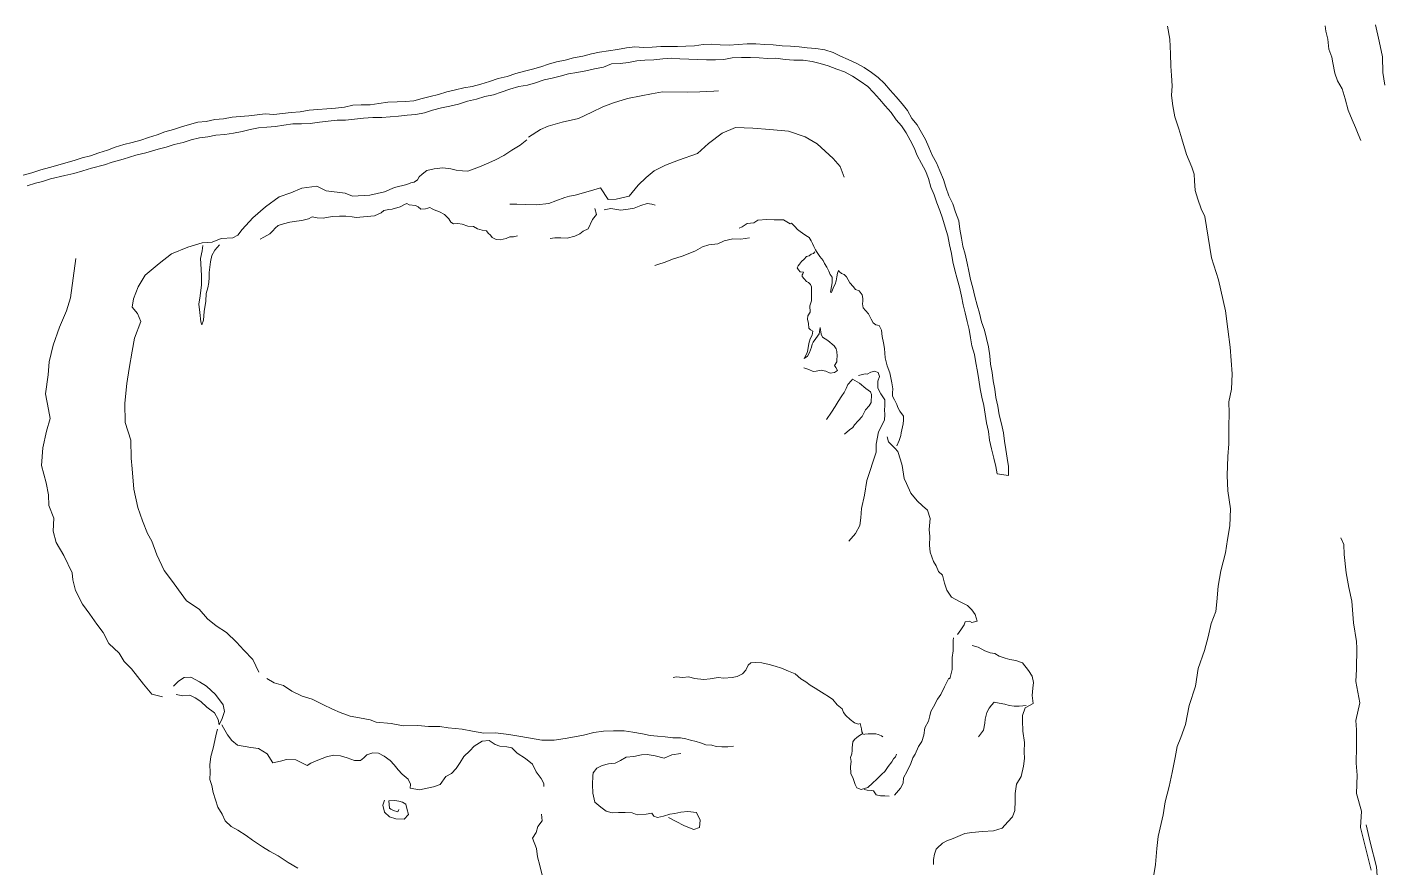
# Model space of a CAD drawing. Extents: x 683321 to 688873, y 7661944 to 7668387.
# Drawn here: x 686334 to 686665.8, y 7667942.6 to 7668148.1 of the extents above; entities that cross this region are included whole.
import ezdxf

# ---------------------------------------------------------------- set-up
doc = ezdxf.new("R2010")
doc.units = 0
doc.header["$MEASUREMENT"] = 0
doc.layers.add('01 CRESTA_Line', color=3, linetype='Continuous', lineweight=20)

msp = doc.modelspace()

# ---------------------------------------------------------------- linework, layer by layer
at = {"layer": '01 CRESTA_Line'}
for points in [[(686612.63, 7668148.31, 4327.58), (686613.2, 7668145.16, 4327.48), (686613.4, 7668141.53, 4327.25), (686613.47, 7668138.54, 4327.12), (686613.65, 7668136.24, 4326.4), (686613.79, 7668133.7, 4326.51), (686613.64, 7668131.38, 4326.4), (686613.99, 7668128.87, 4325.91), (686614.42, 7668126.18, 4325.79), (686615.41, 7668123.23, 4325.59), (686616.13, 7668120.76, 4325.19), (686617.33, 7668116.95, 4325.05), (686618.64, 7668113.85, 4324.97), (686619.16, 7668112.13, 4324.79), (686619.29, 7668110.53, 4324.61), (686619.45, 7668108.11, 4324.61), (686620.05, 7668106.02, 4324.52), (686620.92, 7668103.63, 4324.47), (686621.81, 7668101.76, 4324.26), (686623.39, 7668091.68, 4323.86), (686625.09, 7668086.32, 4323.7), (686626.85, 7668078.72, 4323.58), (686627.42, 7668074.27, 4323.54), (686627.98, 7668069.81, 4323.49), (686628.44, 7668063.31, 4323.23), (686628.32, 7668059.56, 4322.83), (686627.62, 7668056.46, 4322.59), (686627.76, 7668053.74, 4322.4), (686627.69, 7668050.42, 4322.24), (686627.69, 7668046.19, 4321.64), (686627.4, 7668043.1, 4321.54), (686627.22, 7668038.44, 4320.97), (686627.39, 7668034.74, 4320.54), (686628.03, 7668030.3, 4320.27), (686627.9, 7668026.2, 4320), (686627.31, 7668022.85, 4319.99), (686626.85, 7668019.55, 4319.61), (686625.67, 7668015.15, 4319.2), (686625.04, 7668011.42, 4318.77), (686624.72, 7668007.62, 4318.2), (686624.49, 7668005.27, 4318.04), (686623.31, 7668002.31, 4317.79), (686622.59, 7667999.03, 4317.45), (686621.67, 7667995.72, 4317.29), (686620.14, 7667991.31, 4316.84), (686619.49, 7667986.98, 4316.77), (686617.94, 7667982.22, 4316.45), (686617.03, 7667977.63, 4316.1), (686615.95, 7667974.47, 4315.83), (686615.06, 7667972.27, 4315.54), (686614.5, 7667969.53, 4315.19), (686613.77, 7667965.87, 4315.08), (686613.09, 7667962.42, 4314.52), (686612.08, 7667958.73, 4314.11), (686611.59, 7667955.53, 4314.16), (686610.35, 7667950.23, 4313.82), (686610.04, 7667947.29, 4313.39), (686609.76, 7667943.37, 4313.32), (686609.19, 7667939.92, 4312.73)], [(686651.21, 7668148.36, 4327.44), (686651.34, 7668147.13, 4327.35), (686651.84, 7668145.15, 4327.28), (686652.13, 7668142.65, 4326.8), (686652.85, 7668140.7, 4326.68), (686653.07, 7668139.33, 4326.63), (686653.58, 7668136.79, 4326.15), (686654.21, 7668134.94, 4326.11), (686655.32, 7668132.98, 4325.98), (686656.12, 7668130.54, 4325.76), (686656.85, 7668127.8, 4325.78), (686657.83, 7668125.42, 4325.83), (686658.64, 7668123.54, 4325.67), (686659.27, 7668121.95, 4325.75), (686659.94, 7668120.33, 4325.63)], [(686665.78, 7668133.89, 4324.87), (686665.28, 7668136.99, 4324.91), (686665.23, 7668140.81, 4325.59), (686664.42, 7668144.68, 4326.13), (686663.5, 7668148.66, 4326.46)], [(686333.96, 7668109.25, 4279.41), (686336.07, 7668109.91, 4279.64), (686337.75, 7668110.35, 4279.68), (686339.71, 7668111.01, 4279.9), (686343.2, 7668111.77, 4280.07), (686345.39, 7668112.33, 4280.2), (686347.57, 7668112.95, 4280.37), (686349.72, 7668113.61, 4280.47), (686352.9, 7668114.42, 4280.71), (686354.77, 7668115.05, 4280.68), (686357.46, 7668115.79, 4280.84), (686360.55, 7668116.78, 4280.99), (686363.01, 7668117.37, 4281.14), (686365.99, 7668118.22, 4281.3), (686367.94, 7668118.72, 4281.42), (686369.88, 7668119.42, 4281.48), (686372.08, 7668119.9, 4281.59), (686374.11, 7668120.52, 4281.7), (686376.1, 7668121.04, 4281.77), (686378.12, 7668121.26, 4281.82), (686380.09, 7668121.63, 4281.86), (686382.31, 7668121.8, 4281.94), (686384.4, 7668122.19, 4281.98), (686386.56, 7668122.54, 4282.12), (686388.5, 7668123.09, 4282.11), (686390.53, 7668123.47, 4282.17), (686392.53, 7668123.66, 4282.29), (686394.7, 7668123.81, 4282.26), (686396.75, 7668124.08, 4282.33), (686398.9, 7668124.43, 4282.47), (686401.01, 7668124.45, 4282.56), (686403.19, 7668124.52, 4282.62), (686405.41, 7668124.83, 4282.65), (686407.52, 7668125.1, 4282.74), (686409.72, 7668125.32, 4282.75), (686411.82, 7668125.36, 4282.7), (686413.98, 7668125.57, 4282.71), (686416.17, 7668125.85, 4282.75), (686418.49, 7668125.97, 4282.82), (686420.69, 7668126, 4282.95), (686422.69, 7668126.18, 4282.97), (686424.76, 7668126.35, 4283.08), (686426.82, 7668126.59, 4283.14), (686429, 7668126.72, 4283.22), (686431.06, 7668127.14, 4283.32), (686433.06, 7668127.82, 4283.26), (686435.25, 7668128.32, 4283.26), (686437.26, 7668128.79, 4283.3), (686439.41, 7668129.27, 4283.34), (686441.59, 7668129.95, 4283.42), (686443.79, 7668130.47, 4283.4), (686445.8, 7668131.12, 4283.63), (686447.95, 7668131.49, 4283.53), (686449.83, 7668132.21, 4283.66), (686451.98, 7668132.93, 4283.8), (686454.15, 7668133.56, 4283.79), (686456.23, 7668133.89, 4283.85), (686458.24, 7668134.49, 4284.01), (686460.3, 7668135.2, 4284.01), (686462.26, 7668135.64, 4284.07), (686464.24, 7668136.08, 4284.08), (686466.31, 7668136.68, 4284.16), (686468.29, 7668137.02, 4284.28), (686470.54, 7668137.36, 4284.36), (686472.6, 7668137.87, 4284.48), (686474.8, 7668138.32, 4284.56), (686476.79, 7668139.09, 4284.7), (686478.92, 7668139.17, 4284.78), (686480.98, 7668139.46, 4284.78), (686482.96, 7668139.84, 4284.93), (686484.97, 7668140, 4284.95), (686487.16, 7668140.1, 4285.06), (686489.3, 7668140.32, 4285.18), (686491.44, 7668140.53, 4285.23), (686493.51, 7668140.34, 4285.17), (686495.71, 7668140.21, 4285.2), (686497.71, 7668140.18, 4285.21), (686499.97, 7668140.07, 4285.26), (686502.18, 7668140.12, 4285.33), (686504.21, 7668140.19, 4285.38), (686506.28, 7668140.55, 4285.41), (686508.55, 7668140.64, 4285.43), (686510.73, 7668140.67, 4285.45), (686512.91, 7668140.57, 4285.49), (686514.93, 7668140.44, 4285.57), (686516.97, 7668140.47, 4285.6), (686519.24, 7668140.13, 4285.58), (686521.34, 7668139.97, 4285.67), (686523.61, 7668140.03, 4285.73), (686525.82, 7668139.68, 4285.79), (686527.81, 7668139.17, 4285.83), (686529.76, 7668138.6, 4285.84), (686531.86, 7668137.83, 4285.82), (686533.74, 7668137.17, 4285.78), (686535.67, 7668136.05, 4285.77), (686537.54, 7668134.85, 4285.87), (686539.45, 7668133.6, 4285.75), (686540.82, 7668132.13, 4285.76), (686542.31, 7668130.5, 4285.76), (686543.69, 7668128.86, 4285.72), (686545.12, 7668127.17, 4285.84), (686546.36, 7668125.41, 4285.86), (686547.69, 7668123.91, 4285.81), (686548.8, 7668122.2, 4285.81), (686549.8, 7668120.42, 4285.86), (686550.75, 7668118.6, 4285.91), (686551.48, 7668116.71, 4285.94), (686552.53, 7668114.76, 4285.89), (686553.49, 7668112.98, 4285.91), (686554.22, 7668111.04, 4285.85), (686554.79, 7668108.98, 4285.84), (686555.67, 7668107.11, 4285.81), (686556.32, 7668105.14, 4285.74), (686556.99, 7668103.25, 4285.77), (686557.7, 7668101.37, 4285.8), (686558.33, 7668099.21, 4285.74), (686559.01, 7668097.05, 4285.67), (686559.4, 7668094.86, 4285.73), (686559.85, 7668092.72, 4285.73), (686560.23, 7668090.74, 4285.72), (686560.69, 7668088.65, 4285.73), (686561.23, 7668086.52, 4285.66), (686561.81, 7668084.48, 4285.63), (686562.29, 7668082.35, 4285.57), (686562.7, 7668080.21, 4285.54), (686563.25, 7668078.2, 4285.5), (686563.72, 7668076.13, 4285.45), (686564.16, 7668074.16, 4285.4), (686564.55, 7668072.16, 4285.39), (686564.89, 7668070.15, 4285.38), (686565.47, 7668068.05, 4285.46), (686565.82, 7668066.03, 4285.44), (686566.24, 7668063.92, 4285.36), (686566.58, 7668061.83, 4285.44), (686566.91, 7668059.68, 4285.38), (686567.3, 7668057.59, 4285.36), (686567.77, 7668055.56, 4285.39), (686568.07, 7668053.45, 4285.38), (686568.44, 7668051.33, 4285.35), (686568.94, 7668049.24, 4285.33), (686569.16, 7668047.08, 4285.41), (686569.62, 7668044.98, 4285.4), (686570.19, 7668042.71, 4285.46), (686570.74, 7668040.66, 4285.45), (686571.08, 7668038.92, 4285.56), (686573.85, 7668038.48, 4285.93), (686573.81, 7668040.66, 4285.87), (686573.47, 7668042.75, 4285.78), (686573.17, 7668044.84, 4285.65), (686572.87, 7668046.9, 4285.52), (686572.62, 7668048.91, 4285.46), (686572.1, 7668051.1, 4285.36), (686571.51, 7668053.29, 4285.38), (686571.21, 7668055.45, 4285.41), (686570.73, 7668057.52, 4285.42), (686570.48, 7668059.54, 4285.43), (686570.09, 7668061.6, 4285.47), (686569.81, 7668063.65, 4285.5), (686569.45, 7668065.67, 4285.52), (686569.21, 7668067.74, 4285.47), (686568.9, 7668069.92, 4285.47), (686568.42, 7668071.95, 4285.36), (686567.91, 7668074.04, 4285.41), (686567.22, 7668076.06, 4285.42), (686566.74, 7668078.18, 4285.49), (686566.18, 7668080.13, 4285.56), (686565.61, 7668082.2, 4285.59), (686565.09, 7668084.34, 4285.69), (686564.52, 7668086.37, 4285.62), (686564.13, 7668088.4, 4285.58), (686563.69, 7668090.35, 4285.52), (686563.2, 7668092.55, 4285.64), (686562.67, 7668094.5, 4285.66), (686562.34, 7668096.53, 4285.64), (686561.88, 7668098.71, 4285.7), (686561.64, 7668100.73, 4285.63), (686560.88, 7668102.88, 4285.7), (686560.21, 7668104.92, 4285.7), (686559.22, 7668106.85, 4285.75), (686558.53, 7668108.92, 4285.8), (686557.92, 7668110.87, 4285.86), (686557.02, 7668112.92, 4285.78), (686556.21, 7668114.89, 4285.82), (686555.18, 7668116.79, 4285.84), (686554.34, 7668118.74, 4285.82), (686553.5, 7668120.57, 4285.85), (686552.53, 7668122.36, 4285.82), (686551.46, 7668124.17, 4285.81), (686550.17, 7668125.75, 4285.82), (686549.14, 7668127.66, 4285.75), (686547.82, 7668129.31, 4285.74), (686546.38, 7668131.02, 4285.72), (686544.91, 7668132.69, 4285.7), (686543.52, 7668134.32, 4285.82), (686541.95, 7668135.76, 4285.84), (686540.33, 7668137.02, 4285.85), (686538.54, 7668138.21, 4285.81), (686536.58, 7668139.27, 4285.8), (686534.66, 7668140.16, 4285.77), (686532.78, 7668140.95, 4285.79), (686530.96, 7668141.86, 4285.77), (686528.96, 7668142.52, 4285.79), (686526.72, 7668142.83, 4285.7), (686524.63, 7668143.05, 4285.63), (686522.63, 7668143.23, 4285.62), (686520.57, 7668143.39, 4285.58), (686518.49, 7668143.47, 4285.59), (686516.31, 7668143.75, 4285.51), (686514.25, 7668143.85, 4285.49), (686512.07, 7668144.01, 4285.49), (686509.96, 7668144, 4285.43), (686507.76, 7668143.83, 4285.4), (686505.51, 7668143.64, 4285.41), (686503.34, 7668143.75, 4285.43), (686501.19, 7668143.88, 4285.35), (686499.18, 7668143.82, 4285.11), (686497.11, 7668143.54, 4285.09), (686494.96, 7668143.39, 4285.08), (686492.94, 7668143.32, 4285.08), (686490.92, 7668143.38, 4285.01), (686488.84, 7668143.36, 4284.99), (686486.75, 7668143.19, 4285.02), (686484.58, 7668143.12, 4284.98), (686482.46, 7668143.23, 4284.95), (686480.43, 7668143.05, 4284.85), (686478.26, 7668142.64, 4284.81), (686476.09, 7668142.31, 4284.74), (686473.9, 7668141.93, 4284.59), (686471.92, 7668141.56, 4284.52), (686469.75, 7668141.01, 4284.35), (686467.5, 7668140.58, 4284.25), (686465.51, 7668140.03, 4284.23), (686463.37, 7668139.58, 4284.2), (686461.43, 7668139.06, 4284.03), (686459.5, 7668138.41, 4283.96), (686457.51, 7668137.77, 4283.91), (686455.52, 7668137.32, 4283.9), (686453.4, 7668136.72, 4283.87), (686451.29, 7668136.03, 4283.82), (686449.1, 7668135.51, 4283.69), (686446.98, 7668134.81, 4283.57), (686444.86, 7668134.15, 4283.52), (686442.78, 7668133.56, 4283.57), (686440.71, 7668133.22, 4283.44), (686438.71, 7668132.77, 4283.4), (686436.56, 7668132.22, 4283.43), (686434.54, 7668131.62, 4283.3), (686432.48, 7668131.12, 4283.28), (686430.51, 7668130.64, 4283.28), (686428.52, 7668130.08, 4283.2), (686426.45, 7668129.91, 4283.06), (686424.38, 7668129.78, 4282.99), (686422.1, 7668129.74, 4282.92), (686419.9, 7668129.4, 4282.81), (686417.84, 7668129.12, 4282.78), (686415.6, 7668129.08, 4282.72), (686413.56, 7668128.98, 4282.69), (686411.53, 7668128.5, 4282.65), (686409.38, 7668128.25, 4282.65), (686407.26, 7668128.08, 4282.59), (686405.02, 7668127.92, 4282.5), (686402.9, 7668127.8, 4282.52), (686400.72, 7668127.4, 4282.47), (686398.49, 7668127.22, 4282.42), (686396.38, 7668126.99, 4282.31), (686394.31, 7668126.73, 4282.27), (686392.19, 7668126.86, 4282.3), (686390.2, 7668126.66, 4282.28), (686388.17, 7668126.4, 4282.19), (686386.08, 7668126.22, 4282.11), (686384.06, 7668126.1, 4282.05), (686381.96, 7668125.64, 4281.98), (686379.84, 7668125.5, 4281.9), (686377.74, 7668125.02, 4281.83), (686375.69, 7668124.81, 4281.74), (686373.7, 7668124.26, 4281.68), (686371.72, 7668123.73, 4281.6), (686369.73, 7668123.07, 4281.57), (686367.68, 7668122.47, 4281.35), (686365.77, 7668121.72, 4281.31), (686363.63, 7668121.11, 4281.22), (686361.74, 7668120.43, 4281.13), (686359.67, 7668119.89, 4281.06), (686357.6, 7668119.38, 4280.96), (686355.54, 7668118.71, 4280.84), (686353.6, 7668118.03, 4280.7), (686351.52, 7668117.35, 4280.7), (686349.51, 7668116.63, 4280.57), (686347.43, 7668116.09, 4280.41), (686345.46, 7668115.49, 4280.29), (686343.44, 7668114.93, 4280.24), (686341.47, 7668114.36, 4280.05), (686339.42, 7668113.76, 4279.91), (686337.31, 7668113.17, 4279.71), (686335.15, 7668112.45, 4279.58), (686333.04, 7668111.93, 4279.45)], [(686456.52, 7668121.15, 4289.31), (686459.43, 7668123.09, 4288.7), (686461.33, 7668123.85, 4288.87), (686464.76, 7668124.86, 4288.75), (686468.76, 7668125.77, 4288.71), (686472.01, 7668127.29, 4288.89), (686474.69, 7668128.6, 4288.4), (686477.27, 7668129.57, 4288.08), (686480.7, 7668130.6, 4288), (686484.08, 7668131.29, 4287.63), (686486.54, 7668131.75, 4287.46), (686489.29, 7668132.24, 4287.22), (686495.33, 7668132.19, 4287.24), (686498.37, 7668132.29, 4287.13), (686501.8, 7668132.41, 4287.02), (686502.96, 7668132.5, 4286.88)], [(686533.66, 7668111.44, 4289.04), (686532.65, 7668113.99, 4289), (686530.99, 7668116, 4289.43), (686527.07, 7668119.54, 4290.12), (686524.13, 7668121.25, 4290), (686520.02, 7668122.64, 4290.04), (686515.49, 7668123.08, 4290.49), (686511.31, 7668123.34, 4290.37), (686507.06, 7668123.54, 4290.34), (686503.82, 7668122.12, 4290.58), (686500.5, 7668119.62, 4291.03), (686497.85, 7668117.19, 4291.56), (686493.2, 7668115.57, 4292.08), (686489.99, 7668114.32, 4292.35), (686487.24, 7668112.92, 4292.54), (686485.27, 7668111.31, 4292.69), (686483.28, 7668109.48, 4293.04), (686481.14, 7668106.75, 4292.74), (686477.94, 7668106.03, 4293.08), (686475.97, 7668105.97, 4293.19), (686474.07, 7668108.77, 4293.31), (686471.65, 7668108.1, 4293.13), (686467.91, 7668107.01, 4293.18), (686466.57, 7668106.74, 4293.16), (686465.41, 7668106.46, 4293.1), (686463.21, 7668105.61, 4292.76), (686461.45, 7668104.98, 4292.74), (686458.49, 7668104.63, 4292.86), (686455.71, 7668104.68, 4293.26), (686453.7, 7668104.79, 4293.22), (686451.94, 7668104.84, 4293.34)], [(686456.1, 7668120.5, 4290.96), (686454.45, 7668119.24, 4291.35), (686452.42, 7668118, 4291.74), (686450.5, 7668116.66, 4292.18), (686448.41, 7668115.66, 4292.67), (686446.84, 7668114.94, 4292.99), (686444.55, 7668113.94, 4293.51), (686441.7, 7668112.84, 4293.36), (686440.39, 7668112.95, 4293.15), (686438.84, 7668113.14, 4292.74), (686437.57, 7668113.4, 4292.49), (686435.61, 7668113.67, 4292.5), (686433.49, 7668113.42, 4292.55), (686431.7, 7668113, 4292.72), (686430.5, 7668112.17, 4293.14), (686429.8, 7668111.5, 4293.54), (686429.4, 7668110.71, 4293.74), (686428.57, 7668110.19, 4293.81), (686427.74, 7668110.03, 4293.5), (686426.8, 7668109.64, 4293.34), (686423.78, 7668108.89, 4293.46), (686421.32, 7668107.79, 4293.38), (686417.72, 7668107.02, 4293.36), (686413.5, 7668106.73, 4293.76), (686411.74, 7668107.45, 4293.76), (686407.07, 7668108.06, 4294.54), (686404.8, 7668109.23, 4294.1), (686401.08, 7668108.75, 4294.35), (686398.41, 7668107.6, 4294.41), (686395.59, 7668106.58, 4294.26), (686392.2, 7668104.19, 4294.5), (686389.17, 7668101.49, 4294.58), (686386.57, 7668098.63, 4294.86), (686385.48, 7668097.22, 4295.03), (686384.29, 7668096.57, 4294.25), (686381.44, 7668096.4, 4293.8), (686379.19, 7668095.51, 4293.54), (686376.75, 7668095.31, 4293.54), (686373.25, 7668094.27, 4293.35), (686369.29, 7668092.68, 4293.03), (686366.25, 7668090.3, 4292.66), (686362.81, 7668087.46, 4292.77), (686361.14, 7668084.6, 4293.03), (686359.98, 7668081.64, 4292.93), (686359.64, 7668079.66, 4292.87), (686360.95, 7668078.05, 4293.77), (686361.76, 7668076.12, 4294.67), (686360.22, 7668072.08, 4295.07), (686359.66, 7668068.85, 4294.87), (686358.96, 7668064.64, 4295.04), (686358.33, 7668060.93, 4294.93), (686357.83, 7668056.12, 4294.92), (686357.91, 7668051.43, 4294.85), (686359.31, 7668047.11, 4295.19), (686359.45, 7668042.73, 4294.85), (686359.68, 7668040.13, 4294.86), (686360.08, 7668035.16, 4295.12), (686361.05, 7668030.69, 4294.97), (686362.18, 7668027.4, 4294.78), (686363.39, 7668024.33, 4294.74), (686364.48, 7668022.46, 4294.76), (686365.69, 7668019.12, 4294.22), (686367.51, 7668015.25, 4294.28), (686369.52, 7668012.57, 4294.49), (686371.01, 7668010.49, 4294.2), (686372.92, 7668007.84, 4294.27), (686375.99, 7668005.79, 4294.1), (686378.03, 7668003.41, 4294.26), (686380.19, 7668001.72, 4294), (686382.7, 7668000.07, 4293.88), (686385.14, 7667997.74, 4293.91), (686386.95, 7667995.75, 4293.85), (686389.13, 7667993.53, 4293.93), (686390.6, 7667990.44, 4294.11)], [(686453.86, 7668097.09, 4293.8), (686452.84, 7668096.82, 4293.81), (686451.95, 7668096.84, 4293.7), (686451.02, 7668096.39, 4293.58), (686449.57, 7668096.12, 4294.06), (686448.6, 7668096.16, 4294.31), (686447.66, 7668096.62, 4294.33), (686447.19, 7668097.2, 4294.17), (686446.62, 7668097.73, 4294), (686446.23, 7668098.25, 4293.81), (686445.16, 7668098.47, 4294.03), (686444.01, 7668098.78, 4294.09), (686443.08, 7668099.35, 4293.91), (686441.69, 7668099.44, 4294.09), (686440.27, 7668099.9, 4294.19), (686439.21, 7668100.09, 4294.12), (686438.17, 7668100.02, 4294.15), (686437.54, 7668100.42, 4293.9), (686437.08, 7668101.2, 4293.75), (686436.55, 7668101.72, 4293.76), (686435.96, 7668102.3, 4293.96), (686434.8, 7668102.89, 4294.45), (686433.45, 7668103.43, 4294.81), (686432.98, 7668103.7, 4294.73), (686432.39, 7668103.95, 4294.72), (686431.91, 7668103.86, 4294.6), (686431.35, 7668103.65, 4294.39), (686430.22, 7668103.57, 4294.44), (686429.55, 7668104.15, 4294.32), (686428.9, 7668104.51, 4294.1), (686427.35, 7668104.66, 4294.3), (686426.8, 7668105, 4294.11), (686426.19, 7668104.76, 4293.83), (686425.17, 7668104.18, 4293.71), (686423.22, 7668103.61, 4294.17), (686422.4, 7668103.53, 4293.75), (686421.15, 7668103.28, 4293.83), (686420.52, 7668102.7, 4293.57), (686418.91, 7668101.91, 4293.97), (686417.12, 7668101.81, 4294.07), (686414.37, 7668101.51, 4294.33), (686413.39, 7668101.72, 4294.23), (686411.85, 7668101.83, 4294.18), (686410.3, 7668101.85, 4294.2), (686408.56, 7668101.82, 4294.24), (686406.31, 7668101.42, 4294.65), (686404.87, 7668101.46, 4294.67), (686403.68, 7668101.72, 4294.6), (686402.74, 7668101.25, 4294.66), (686401.12, 7668100.83, 4294.62), (686399.84, 7668100.61, 4294.58), (686398.15, 7668100.4, 4294.59), (686396.6, 7668100, 4294.5), (686395.34, 7668099.62, 4294.4), (686394.63, 7668098.97, 4294.11), (686394.06, 7668098.26, 4294.18), (686393.27, 7668097.54, 4294.22), (686391.82, 7668096.7, 4294.1), (686390.95, 7668096.21, 4293.83)], [(686461.84, 7668096.44, 4293.79), (686462.98, 7668096.56, 4294.14), (686464.45, 7668096.61, 4294.05), (686465.99, 7668096.51, 4294.22), (686467.85, 7668096.97, 4294.14), (686469.04, 7668097.58, 4294.19), (686469.84, 7668098.24, 4294.27), (686471.12, 7668098.79, 4294.2), (686472.16, 7668101.04, 4294.04), (686473.16, 7668102.27, 4293.61), (686472.76, 7668103.72, 4293.25)], [(686475.04, 7668103.44, 4293.67), (686476.66, 7668103.71, 4293.54), (686479.05, 7668103.33, 4293.47), (686480.89, 7668103.58, 4293.55), (686482.3, 7668103.86, 4293.26), (686483.97, 7668104.49, 4293.12), (686485.55, 7668104.93, 4293.32), (686486.62, 7668104.79, 4293.61), (686487.48, 7668104.54, 4293.45)], [(686546.56, 7668045.74, 4291.46), (686547.1, 7668047.01, 4290.98), (686547.48, 7668048.23, 4291.08), (686547.6, 7668048.89, 4290.56), (686548.09, 7668051.09, 4290.65), (686548.15, 7668051.99, 4290.39), (686548.14, 7668053, 4290.18), (686547.23, 7668054.19, 4290.52), (686546.73, 7668055.06, 4290.98), (686546.51, 7668055.84, 4291.5), (686545.93, 7668056.94, 4292.46), (686545.46, 7668057.86, 4292.37), (686545.5, 7668058.72, 4292), (686545.54, 7668059.68, 4291.55), (686545.32, 7668061.14, 4291.51), (686544.81, 7668063.57, 4291.88), (686544.16, 7668065.32, 4292.07), (686543.66, 7668067.2, 4291.9), (686543.47, 7668069.56, 4291.91), (686543.26, 7668070.9, 4291.66), (686542.96, 7668072.46, 4291.7), (686542.76, 7668074.04, 4291.71), (686542.17, 7668075.12, 4291.69), (686541.4, 7668075.3, 4291.99), (686540.73, 7668075.78, 4292.03), (686540.23, 7668076.66, 4292.2), (686539.6, 7668077.96, 4292.05), (686538.86, 7668078.84, 4292.29), (686538.27, 7668079.5, 4292.31), (686538.11, 7668080.41, 4291.49), (686538.2, 7668081.06, 4290.94), (686538.24, 7668081.78, 4290.47), (686538.03, 7668082.67, 4290.32), (686537.29, 7668083.64, 4290.14), (686536.39, 7668083.95, 4290.16), (686535.86, 7668084.65, 4290.25), (686535.01, 7668085.55, 4290.07), (686534.24, 7668087.04, 4290.01), (686533.62, 7668087.58, 4289.97), (686533.03, 7668087.89, 4290.06), (686532.43, 7668088.32, 4290.27), (686532.25, 7668088.62, 4290.35), (686532.06, 7668087.93, 4290.35), (686531.85, 7668087.02, 4290.47), (686531.67, 7668086.07, 4290.76), (686531.43, 7668085.28, 4291.01), (686531.14, 7668084.67, 4291.33), (686530.84, 7668083.84, 4291.64), (686530.56, 7668083.23, 4291.96), (686530.33, 7668083.31, 4292.13), (686530.54, 7668084.66, 4292.24), (686530.7, 7668085.58, 4292.28), (686530.69, 7668086.92, 4292.34), (686530.19, 7668087.61, 4292.47), (686529.94, 7668088.44, 4292.42), (686529.45, 7668089.37, 4292.68), (686528.87, 7668090.29, 4292.71), (686528.51, 7668091.02, 4292.54), (686527.74, 7668092.04, 4292.65), (686526.9, 7668093.24, 4293.24), (686526.64, 7668093.62, 4293.22), (686526.25, 7668094.49, 4292.94), (686525.93, 7668095.21, 4292.89), (686525.58, 7668095.86, 4292.8), (686525.13, 7668096.67, 4292.76), (686524.31, 7668097.14, 4292.94), (686523.43, 7668097.68, 4293.1), (686522.91, 7668098.1, 4293.21), (686522.27, 7668098.61, 4293.22), (686521.61, 7668099.31, 4293.35), (686521.17, 7668099.78, 4293.65), (686520.75, 7668100.13, 4293.93), (686520.45, 7668100.02, 4294.04), (686519.64, 7668100.46, 4293.95), (686518.84, 7668100.95, 4293.78), (686517.95, 7668101.01, 4293.68), (686516.54, 7668100.99, 4293.51), (686514.76, 7668101.05, 4293.45), (686512.54, 7668100.87, 4293.69), (686511.59, 7668100.21, 4293.96), (686509.95, 7668100.1, 4293.87), (686508.73, 7668099.28, 4293.82), (686507.98, 7668098.97, 4294.1)], [(686510.55, 7668096.6, 4295.18), (686508.4, 7668096.28, 4295.54), (686506.42, 7668096.32, 4295.27), (686504.32, 7668095.81, 4295.22), (686502.8, 7668095.08, 4295.1), (686500.55, 7668094.86, 4295.11), (686499.06, 7668094.38, 4295.11), (686497.32, 7668093.4, 4294.84), (686495.92, 7668092.83, 4294.98), (686494.05, 7668092.09, 4294.68), (686491.73, 7668091.33, 4294.5), (686489.91, 7668090.59, 4294.3), (686488.11, 7668090.02, 4294.2), (686487.35, 7668089.79, 4293.98)], [(686380.99, 7668094.9, 4293.92), (686379.83, 7668093.58, 4294.3), (686379.16, 7668092.22, 4295.64), (686378.76, 7668090.72, 4294.54), (686378.65, 7668089.44, 4294.44), (686378.46, 7668088.07, 4294.39), (686378.47, 7668086.87, 4294.29), (686378.4, 7668085.69, 4294.23), (686378.16, 7668084.35, 4294.13), (686377.78, 7668082.94, 4293.78), (686377.65, 7668081.06, 4293.63), (686377.28, 7668078.57, 4293.64), (686377.05, 7668076.46, 4293.71), (686376.69, 7668075.28, 4293.55), (686376.47, 7668076.06, 4293.57), (686376.16, 7668078.33, 4293.38), (686375.98, 7668080.39, 4293.18), (686376.26, 7668082.43, 4293.04), (686376.63, 7668085.05, 4293.18), (686376.59, 7668087.3, 4293.33), (686376.47, 7668090.31, 4293.32), (686376.35, 7668091.48, 4293.32), (686376.77, 7668093.43, 4293.52), (686376.92, 7668094.68, 4293.63)], [(686526.5, 7668093.16, 4293.42), (686526.14, 7668092.77, 4293.61), (686525.61, 7668092.57, 4293.77), (686525.08, 7668092.15, 4293.93), (686524.45, 7668092.01, 4294.17), (686523.88, 7668091.39, 4294.37), (686523.26, 7668090.77, 4294.54), (686522.76, 7668090.14, 4294.64), (686522.43, 7668089.71, 4294.62), (686522.17, 7668089.25, 4294.43), (686522.47, 7668088.76, 4294.26), (686522.91, 7668088.29, 4294.08), (686523.71, 7668088.16, 4294.04), (686523.53, 7668087.79, 4294.07), (686523.39, 7668087.55, 4293.98), (686523.4, 7668087.16, 4293.84), (686523.91, 7668086.55, 4293.93), (686524.44, 7668085.93, 4293.97), (686524.93, 7668085.68, 4293.98), (686525.44, 7668085.19, 4294.24), (686525.7, 7668084.56, 4294.64), (686525.65, 7668083.15, 4295.3), (686525.69, 7668081.66, 4296.22), (686525.67, 7668081.15, 4296.32), (686525.28, 7668079.93, 4296.22), (686525.34, 7668078.38, 4296.8), (686524.74, 7668077.52, 4296.78), (686524.7, 7668076.73, 4296.38), (686524.95, 7668075.67, 4295.57), (686524.99, 7668074.5, 4294.86), (686525.43, 7668074.06, 4294.64), (686526.03, 7668073.74, 4294.6), (686525.81, 7668072.79, 4294.54), (686525.38, 7668071.85, 4294.2), (686524.99, 7668070.74, 4294.03), (686524.79, 7668069.2, 4294.14), (686524.62, 7668068.45, 4294.19), (686523.85, 7668067.07, 4294.35), (686524.7, 7668067.61, 4294.18), (686525.21, 7668068.52, 4293.92), (686525.39, 7668069.2, 4293.87), (686525.64, 7668069.87, 4293.84), (686525.87, 7668070.55, 4293.79), (686526.09, 7668071.09, 4293.74), (686526.74, 7668071.96, 4293.74), (686527.57, 7668073.13, 4293.92), (686527.6, 7668073.62, 4293.95), (686527.82, 7668074.68, 4294.01), (686528, 7668072.99, 4293.9), (686528.35, 7668072.28, 4293.93), (686529.66, 7668071.48, 4294.69), (686531.18, 7668070.2, 4295.76), (686531.69, 7668069.46, 4295.92), (686531.9, 7668068.78, 4295.87), (686531.98, 7668067.63, 4295.9), (686531.9, 7668066.85, 4295.97), (686531.9, 7668066.23, 4296.24), (686531.29, 7668065.37, 4296.51), (686531.6, 7668064.85, 4296.21), (686532.03, 7668064.17, 4295.73), (686531.25, 7668063.68, 4295.76), (686530.27, 7668063.52, 4295.65), (686529.21, 7668064, 4295.66), (686528, 7668064.24, 4295.59), (686526.82, 7668064.01, 4295.19), (686526.07, 7668063.93, 4295.12), (686525, 7668064.36, 4295.17), (686523.82, 7668064.79, 4294.76)], [(686367.06, 7667984.34, 4281.96), (686364.5, 7667985.05, 4282.52), (686362.43, 7667987.51, 4281.78), (686359.46, 7667991.18, 4281.62), (686357.67, 7667992.99, 4282.02), (686356.45, 7667995.06, 4281.54), (686353.98, 7667997.42, 4282.66), (686352.59, 7668000.11, 4282.05), (686351.04, 7668002.1, 4282.61), (686349.34, 7668004.6, 4282.01), (686347.54, 7668007.04, 4282.19), (686345.79, 7668010.38, 4282.07), (686345.18, 7668012.97, 4282.24), (686344.97, 7668014.71, 4282.46), (686342.99, 7668018.95, 4281.5), (686341.09, 7668022.12, 4281.9), (686340.38, 7668024.91, 4281.58), (686340.49, 7668028.08, 4282.06), (686339.29, 7668031.11, 4281.9), (686339.25, 7668033.72, 4282.3), (686338.62, 7668036.68, 4281.86), (686337.52, 7668040.94, 4281.97), (686337.83, 7668045.2, 4281.96), (686338.75, 7668049.32, 4282.15), (686339.58, 7668052.41, 4283.38), (686339.22, 7668054.58, 4282.93), (686338.47, 7668058.48, 4282.74), (686339.11, 7668063.06, 4282.79), (686339.37, 7668066.24, 4282.96), (686340.36, 7668070.31, 4283.42), (686341.9, 7668074.77, 4283.18), (686343.6, 7668078.69, 4282.84), (686344.59, 7668081.93, 4283.13), (686345.85, 7668091.54, 4281.34)], [(686537.13, 7668062.92, 4294.26), (686538.75, 7668063.3, 4294.56), (686539.27, 7668063.28, 4294.87), (686540.2, 7668063.74, 4294.71), (686541.06, 7668064.02, 4294.32), (686541.93, 7668063.67, 4294.1), (686542.27, 7668062.65, 4293.85), (686541.87, 7668061.51, 4293.98), (686541.91, 7668059.86, 4293.79), (686542.59, 7668058.48, 4293.48), (686543.55, 7668056.99, 4293.28), (686543.55, 7668055.51, 4293.71), (686543.53, 7668054.51, 4293.96), (686543.59, 7668053.35, 4294.16), (686543.53, 7668052.03, 4293.83), (686542.07, 7668049.14, 4293.79), (686541.46, 7668046.16, 4293.87), (686541.49, 7668044.18, 4293.73), (686539.23, 7668037.26, 4293.65), (686538.66, 7668033.64, 4293.54), (686537.88, 7668030.44, 4293.05), (686537.73, 7668028.14, 4292.78), (686537.47, 7668026.25, 4292.63), (686536.45, 7668024.34, 4292.56), (686534.8, 7668022.41, 4292.57)], [(686529.37, 7668052.18, 4293), (686530.56, 7668053.99, 4293.03), (686531.44, 7668055.31, 4293.01), (686532.18, 7668056.6, 4293.02), (686533.06, 7668057.92, 4293.03), (686533.67, 7668058.8, 4293.19), (686534.18, 7668059.73, 4293.45), (686534.55, 7668060.73, 4293.58), (686535.43, 7668061.68, 4293.84), (686535.66, 7668062, 4293.83), (686537.42, 7668061.01, 4294.77), (686538.98, 7668059.76, 4295.09), (686540.05, 7668058.89, 4294.79), (686540.33, 7668058.28, 4294.26), (686540.27, 7668056.31, 4293.53), (686539.74, 7668055.54, 4293.29), (686538.84, 7668054.53, 4292.98), (686538.06, 7668052.92, 4293.18), (686537.11, 7668051.87, 4293.14), (686536.16, 7668050.85, 4292.97), (686535.77, 7668050.22, 4293.1), (686534.93, 7668049.62, 4293), (686533.72, 7668048.58, 4292.97)], [(686561.33, 7667999.64, 4291.39), (686562.19, 7668000.74, 4290.35), (686562.97, 7668001.99, 4289.81), (686563.23, 7668002.69, 4289.82), (686564.29, 7668002.9, 4289.32), (686564.86, 7668002.55, 4288.96), (686566.18, 7668002.87, 4289.01), (686565.63, 7668004.48, 4288.79), (686564.84, 7668005.62, 4289.15), (686563.76, 7668006.67, 4289.34), (686561.84, 7668007.65, 4288.99), (686559.9, 7668008.7, 4288.82), (686558.77, 7668010.44, 4288.68), (686558.19, 7668012.16, 4288.47), (686557.7, 7668014.15, 4288.57), (686556.68, 7668015.02, 4288.94), (686556.17, 7668016.36, 4289.93), (686555.52, 7668017.42, 4290.13), (686554.64, 7668019.72, 4290.03), (686554.49, 7668021.44, 4289.62), (686554.58, 7668023.6, 4289.01), (686554.39, 7668025.26, 4288.52), (686554.67, 7668027.99, 4287.55), (686554.03, 7668030.02, 4287.57), (686552.77, 7668031.05, 4288), (686551.47, 7668032.26, 4288.75), (686549.97, 7668034.16, 4289.32), (686548.91, 7668036.49, 4289.26), (686548.29, 7668037.77, 4289.41), (686547.8, 7668040.93, 4289.94), (686547.39, 7668042.29, 4290.39), (686546.76, 7668044.37, 4291.16), (686546.03, 7668045.16, 4291.65), (686544.52, 7668046.68, 4293.16), (686544.16, 7668047.9, 4293.59)], [(686655.06, 7668023.21, 4319.79), (686655.75, 7668021.62, 4320.39), (686655.86, 7668019.14, 4321.03), (686656.3, 7668014.71, 4320.97), (686656.96, 7668011.06, 4320.96), (686657.69, 7668007.72, 4321.8), (686658.09, 7668002.44, 4322.01), (686658.87, 7667997.92, 4322.03), (686658.94, 7667996.29, 4321.99), (686658.88, 7667991.12, 4321.88), (686658.71, 7667988.09, 4322.28), (686659.63, 7667982.89, 4321.96), (686658.72, 7667978.57, 4321.55), (686658.86, 7667976.34, 4321.77), (686658.85, 7667972.21, 4321.61), (686658.78, 7667968.18, 4321.49), (686659.02, 7667965.22, 4321.71), (686658.89, 7667960.71, 4321.47), (686660.09, 7667956.4, 4321.68), (686659.86, 7667952.42, 4320.82), (686662.44, 7667942.03, 4320.72)], [(686545.95, 7667960.3, 4291.13), (686547.4, 7667962.03, 4291.11), (686548.03, 7667963.31, 4291.28), (686548.17, 7667964.57, 4291.29), (686549.05, 7667966.19, 4291.14), (686549.93, 7667968.06, 4290.86), (686550.47, 7667969.44, 4290.74), (686550.98, 7667970.39, 4290.95), (686551.83, 7667972.24, 4290.48), (686552.63, 7667973.48, 4290.71), (686553.1, 7667975.02, 4290.53), (686553.37, 7667976.76, 4290.62), (686554.25, 7667978.42, 4290.48), (686554.57, 7667979.71, 4290.59), (686554.87, 7667980.82, 4290.3), (686555.48, 7667981.93, 4290.44), (686556.44, 7667983.79, 4290.27), (686557.27, 7667984.96, 4290.46), (686558.15, 7667986.8, 4290.18), (686559.19, 7667988.9, 4290.88), (686559.46, 7667988.79, 4290.76), (686560.07, 7667991.07, 4292.59), (686560.05, 7667992.34, 4292.9), (686560.07, 7667993.97, 4292.87), (686560.29, 7667995.6, 4292.99), (686560.32, 7667998.17, 4292.48), (686560.35, 7667998.8, 4292.19)], [(686564.94, 7667996.93, 4291.29), (686566.41, 7667996.55, 4291.33), (686568.03, 7667995.63, 4291.22), (686569.33, 7667995.1, 4291.01), (686570.44, 7667994.98, 4290.83), (686571.54, 7667994.28, 4291.06), (686573, 7667993.81, 4291.09), (686574.11, 7667993.49, 4291.2), (686575.6, 7667993.22, 4291.18), (686577.27, 7667992.7, 4291.23), (686578.71, 7667990.82, 4291.88), (686579.6, 7667989.4, 4291.9), (686579.89, 7667987.86, 4291.78), (686579.73, 7667986.53, 4292.05), (686579.6, 7667984.68, 4291.9), (686579.84, 7667982.73, 4291.36), (686577.85, 7667981.7, 4291.21), (686577.27, 7667979.78, 4290.86), (686577.23, 7667978.57, 4290.6), (686577.28, 7667975.98, 4290.78), (686577.7, 7667973.21, 4290.92), (686577.63, 7667970.95, 4290.93), (686577.7, 7667969.26, 4290.72), (686577.49, 7667967.46, 4290.76), (686576.93, 7667964.89, 4290.75), (686575.77, 7667962.99, 4290.62), (686575.45, 7667960.77, 4290.47), (686575.45, 7667958.95, 4290.72), (686575.37, 7667956.58, 4290.78), (686574.75, 7667955.04, 4290.61), (686573.63, 7667953.84, 4290.5), (686572.23, 7667952.29, 4289.93), (686570.16, 7667951.61, 4289.03), (686567.48, 7667951.45, 4288.94), (686564.81, 7667951.2, 4289.01), (686563.13, 7667950.98, 4289.06), (686561.97, 7667950.45, 4289.01), (686560.3, 7667949.76, 4289.47), (686558.74, 7667949.17, 4289.8), (686557.65, 7667948.63, 4290.41), (686556.35, 7667947.37, 4291.08), (686556.17, 7667947.11, 4291.07), (686555.74, 7667945.94, 4290.88), (686555.48, 7667944.59, 4290.65), (686555.51, 7667944.03, 4290.55), (686555.49, 7667943.35, 4290.56)], [(686546.45, 7667970.33, 4291.5), (686546.21, 7667969.72, 4291.54), (686545.74, 7667969.23, 4291.41), (686545.26, 7667968.5, 4291.37), (686544.41, 7667967.36, 4291.43), (686543.58, 7667966.16, 4291.64), (686542.82, 7667965.46, 4291.66), (686541.65, 7667964.26, 4291.88), (686540.54, 7667963.25, 4291.94), (686539.43, 7667962.23, 4291.91), (686537.82, 7667961.76, 4291.78), (686536.71, 7667962.17, 4291.77), (686536.34, 7667962.94, 4291.98), (686535.83, 7667964.38, 4291.75), (686535.3, 7667965.64, 4291.83), (686535.21, 7667967.34, 4291.6), (686535.33, 7667968.6, 4291.61), (686535.21, 7667969.56, 4291.53), (686535.54, 7667970.48, 4291.42), (686535.64, 7667971.27, 4291.6), (686535.61, 7667971.94, 4291.62), (686535.76, 7667973.35, 4291.28), (686536.15, 7667973.93, 4291.2), (686536.71, 7667974.47, 4291.16), (686537.38, 7667974.9, 4291.4), (686538.19, 7667975.41, 4291.53), (686537.97, 7667975.79, 4291.58), (686537.86, 7667976.58, 4291.58), (686537.72, 7667977.23, 4291.58), (686537.54, 7667977.83, 4291.76), (686537.12, 7667977.73, 4291.89), (686536.2, 7667978.05, 4291.78), (686535.13, 7667978.86, 4291.66), (686534.09, 7667979.85, 4291.54), (686533.45, 7667980.54, 4291.6), (686533.13, 7667981.46, 4291.84), (686531.97, 7667982.42, 4291.91), (686530.88, 7667983.69, 4291.87), (686529.86, 7667984.48, 4291.94), (686528.74, 7667985.12, 4292.02), (686527.49, 7667985.9, 4291.94), (686526.57, 7667986.53, 4291.94), (686525.38, 7667987.21, 4291.98), (686524.26, 7667988.05, 4291.97), (686523.09, 7667988.77, 4291.98), (686521.7, 7667990.01, 4291.99), (686520.01, 7667990.61, 4292.05), (686518.35, 7667991.42, 4291.89), (686516.81, 7667991.87, 4291.96), (686515.33, 7667992.25, 4291.88), (686513.51, 7667992.68, 4291.82), (686511.97, 7667992.79, 4291.81), (686510.86, 7667992.67, 4291.95), (686510.16, 7667992.11, 4291.95), (686509.61, 7667990.87, 4291.92), (686508.78, 7667990, 4291.49), (686507.48, 7667989.31, 4291.26), (686506.32, 7667989.14, 4291.34), (686504.27, 7667988.91, 4291.38), (686502.82, 7667989.06, 4291.38), (686500.91, 7667988.78, 4291.4), (686499.39, 7667988.63, 4291.37), (686497.06, 7667988.82, 4291.41), (686495.7, 7667989.23, 4291.28), (686494.17, 7667989.11, 4291.26), (686492.66, 7667989.28, 4291.19), (686491.85, 7667989.12, 4291.08)], [(686369.75, 7667987.02, 4282.52), (686371.01, 7667988.23, 4283.62), (686372.39, 7667989.08, 4284.53), (686373.99, 7667989.22, 4284.95), (686376.14, 7667988.04, 4285.22), (686377.79, 7667986.99, 4285.46), (686379.99, 7667984.96, 4285.67), (686381.87, 7667982.4, 4285.36), (686382.19, 7667980.78, 4284.65), (686381.64, 7667979.04, 4283.74), (686380.94, 7667977.53, 4282.92), (686380.71, 7667978.8, 4282.81), (686379.8, 7667980.48, 4282.68), (686377.9, 7667981.82, 4282.19), (686376.42, 7667983.27, 4282.1), (686375.08, 7667984.13, 4281.9), (686373.71, 7667984.75, 4281.83), (686372.06, 7667984.58, 4281.6), (686370.42, 7667984.95, 4281.52)], [(686506.58, 7667972.32, 4290.39), (686505.22, 7667972.14, 4290.71), (686503.78, 7667972.13, 4290.95), (686502.41, 7667972.23, 4291.23), (686501.28, 7667972.52, 4291.37), (686499.88, 7667972.67, 4291.56), (686498.58, 7667973.15, 4291.61), (686497.47, 7667973.45, 4291.68), (686496.09, 7667973.81, 4291.81), (686494.96, 7667974.13, 4291.8), (686493.63, 7667974.34, 4291.74), (686491.8, 7667974.39, 4291.93), (686489.91, 7667974.58, 4291.96), (686488.04, 7667974.72, 4292.17), (686486.27, 7667974.89, 4292.17), (686484.35, 7667975.29, 4292.1), (686481.99, 7667975.72, 4292.06), (686479.91, 7667976.03, 4291.98), (686477.26, 7667976.07, 4292.26), (686474.8, 7667975.98, 4292.31), (686472.47, 7667975.63, 4292.52), (686469.93, 7667975.03, 4292.54), (686467.79, 7667974.56, 4292.67), (686465.46, 7667974.15, 4292.3), (686462.82, 7667973.78, 4292.16), (686459.79, 7667973.76, 4291.9), (686456.49, 7667974.33, 4291.9), (686454.17, 7667974.79, 4291.8), (686451.73, 7667975.18, 4291.69), (686448.41, 7667975.56, 4292), (686445.56, 7667975.53, 4292.13), (686442.86, 7667976, 4292.12), (686440.31, 7667976.44, 4292.27), (686436.87, 7667976.8, 4292.74), (686434.85, 7667977.15, 4292.45), (686432.06, 7667977.1, 4292.48), (686429.45, 7667977.39, 4292.62), (686425.85, 7667977.26, 4292.5), (686422.97, 7667977.84, 4292.51), (686419.26, 7667978.18, 4292.94), (686417.78, 7667978.79, 4292.92), (686415.2, 7667979.27, 4293.01), (686412.9, 7667979.63, 4293.27), (686410.49, 7667980.55, 4293.43), (686408.61, 7667981.33, 4293.45), (686406.24, 7667982.51, 4293.58), (686403.62, 7667983.84, 4293.92), (686401.19, 7667984.52, 4293.87), (686398.7, 7667985.74, 4293.88), (686396.65, 7667987.11, 4293.82), (686394.36, 7667987.82, 4293.99), (686392.55, 7667988.87, 4293.96)], [(686566.44, 7667974.58, 4289.08), (686567.71, 7667976.26, 4289.06), (686568.01, 7667977.97, 4289.08), (686568.08, 7667978.89, 4289.08), (686568.55, 7667980.54, 4289.14), (686569.11, 7667981.61, 4289.07), (686569.66, 7667982.35, 4289.22), (686570.27, 7667983.09, 4289.13), (686571.55, 7667982.84, 4289.16), (686572.89, 7667982.62, 4289.38), (686574, 7667982.23, 4289.69), (686575.18, 7667982.11, 4289.94), (686576.4, 7667982.11, 4290.37), (686577.3, 7667982.21, 4290.84), (686578.15, 7667982.25, 4291.21)], [(686380.55, 7667976.44, 4283.14), (686380.18, 7667975.25, 4283.1), (686379.85, 7667973.66, 4283.19), (686379.48, 7667971.85, 4283.16), (686378.86, 7667969.78, 4283.34), (686378.67, 7667967.77, 4283.27), (686378.74, 7667965.98, 4283.25), (686378.62, 7667964.18, 4283.19), (686379.1, 7667962.69, 4283.26), (686379.47, 7667961.01, 4283.4), (686380.04, 7667959.16, 4283.41), (686380.57, 7667957.42, 4283.2), (686381.68, 7667955.71, 4283.44), (686382.41, 7667954.09, 4283.6), (686383.82, 7667952.69, 4283.5), (686385.5, 7667951.8, 4283.3), (686387.51, 7667950.44, 4283.31), (686389.09, 7667949.35, 4283.46), (686391.52, 7667947.71, 4283.38), (686393.2, 7667946.67, 4283.2), (686395.37, 7667945.49, 4283.15), (686397.77, 7667943.91, 4283.07), (686400.11, 7667942.5, 4283.02)], [(686460.29, 7667962.45, 4285.51), (686460.25, 7667963.2, 4286.28), (686459.59, 7667964.42, 4286.99), (686458.41, 7667966.08, 4288.12), (686457.5, 7667967.95, 4289.15), (686455.81, 7667969.28, 4289.62), (686453.77, 7667970.63, 4289.9), (686452.41, 7667971.9, 4289.8), (686451.24, 7667972.19, 4289.98), (686449.51, 7667972.28, 4290.08), (686448.4, 7667972.69, 4290.36), (686446.92, 7667973.66, 4291.06), (686445.18, 7667973.53, 4290.86), (686443.2, 7667972.29, 4289.8), (686442.18, 7667971.21, 4288.82), (686440.69, 7667969.79, 4287.71), (686439.84, 7667968.32, 4286.93), (686438.85, 7667966.85, 4286.04), (686437.72, 7667965.66, 4285.44), (686436.28, 7667964.9, 4285.06), (686434.9, 7667962.98, 4284), (686433.27, 7667962.4, 4283.58), (686431.05, 7667961.89, 4283.03), (686429.84, 7667961.63, 4282.82), (686427.63, 7667962.07, 4283.02), (686427.65, 7667963, 4283.64), (686427.1, 7667964.21, 4284.15), (686425.64, 7667965.48, 4285.07), (686424.64, 7667966.52, 4285.67), (686423.7, 7667967.77, 4286.28), (686422.7, 7667968.83, 4287.13), (686421.22, 7667969.89, 4287.63), (686419.84, 7667970.63, 4287.84), (686418.49, 7667970.65, 4287.83), (686417, 7667970.23, 4287.51), (686416.27, 7667969.49, 4286.97), (686415.46, 7667968.78, 4286.37), (686413.96, 7667968.84, 4286.13), (686412.21, 7667969.46, 4286.27), (686410.58, 7667969.98, 4286.56), (686408.84, 7667970.13, 4286.33), (686407.18, 7667969.68, 4285.74), (686405.02, 7667968.91, 4284.7), (686403.34, 7667968.13, 4283.98), (686402.39, 7667967.61, 4283.47), (686401.31, 7667968.14, 4283.49), (686399.62, 7667968.99, 4283.41), (686397.4, 7667969.09, 4282.79), (686395.94, 7667968.63, 4282.21), (686394.01, 7667968.23, 4282.45), (686392.62, 7667970.47, 4283), (686390.53, 7667971.74, 4283.3), (686388.69, 7667971.98, 4282.95), (686385.39, 7667972.54, 4282.15), (686384, 7667973.74, 4282.27), (686382.93, 7667975.1, 4282.31), (686381.96, 7667976.8, 4282.58), (686381.54, 7667977.51, 4282.74)], [(686543.13, 7667974.59, 4291.33), (686542.75, 7667974.87, 4291.35), (686541.99, 7667975.17, 4291.51), (686541.41, 7667975.37, 4291.52), (686540.37, 7667975.36, 4291.6), (686539.5, 7667975.34, 4291.65), (686538.7, 7667975.24, 4291.59), (686538.39, 7667975.13, 4291.54)], [(686490.76, 7667954.87, 4290.09), (686492.46, 7667953.98, 4289.48), (686494.67, 7667952.88, 4288.78), (686496.88, 7667951.96, 4288.47), (686498.28, 7667952.4, 4288.83), (686498.48, 7667954.2, 4288.66), (686497.6, 7667956.13, 4289.07), (686495.44, 7667956.36, 4289.76), (686493.76, 7667956.15, 4289.57), (686492.28, 7667955.85, 4289.84), (686491.07, 7667955.66, 4290.08), (686489.47, 7667955.19, 4290.16), (686488, 7667954.9, 4289.83), (686487.12, 7667955.19, 4289.54), (686486.67, 7667955.91, 4288.91), (686485.26, 7667955.67, 4288.79), (686483.07, 7667955.55, 4288.62), (686481.88, 7667956.03, 4288.92), (686480.15, 7667956.11, 4289.02), (686478.47, 7667956.1, 4288.89), (686476.97, 7667956.05, 4288.77), (686475.47, 7667956.45, 4289.13), (686474.22, 7667957.4, 4289.43), (686472.72, 7667958.66, 4290.11), (686472.24, 7667960.8, 4290.18), (686472.15, 7667962.95, 4290.41), (686472.22, 7667965.04, 4290.72), (686472.31, 7667965.77, 4290.65), (686473.21, 7667966.94, 4290.47), (686474.49, 7667967.59, 4290.73), (686476.09, 7667967.99, 4291.44), (686477.66, 7667968.17, 4291.35), (686478.97, 7667968.84, 4290.8), (686480.36, 7667969.65, 4290.37), (686482.23, 7667969.82, 4290.41), (686484.14, 7667970.23, 4290.51), (686485.53, 7667970.25, 4290.62), (686487.45, 7667969.95, 4290.52), (686489.63, 7667969.41, 4290.32), (686491.54, 7667970.21, 4289.84), (686493.76, 7667970.55, 4290)], [(686538.56, 7667961.7, 4291.8), (686539.28, 7667961.59, 4291.62), (686540.32, 7667961.44, 4291.68), (686540.79, 7667961.36, 4291.79), (686541.49, 7667960.42, 4291.29), (686542.5, 7667960.14, 4291.16), (686543.58, 7667960.17, 4291.01), (686544.66, 7667960.07, 4290.93)], [(686421.31, 7667959.15, 4283.73), (686420.94, 7667957.9, 4283.88), (686421.29, 7667956.22, 4284.08), (686422.51, 7667955.06, 4283.89), (686424.06, 7667954.59, 4283.48), (686426.15, 7667954.48, 4283.8), (686427.15, 7667955.59, 4283.56), (686426.8, 7667957.1, 4283.43), (686426.5, 7667958.1, 4283.39), (686425.68, 7667958.59, 4283.86), (686424.8, 7667958.87, 4283.97), (686423.82, 7667959.06, 4283.82), (686422.42, 7667958.94, 4284.14), (686422.51, 7667957.12, 4284.64), (686422.89, 7667956.93, 4284.43), (686423.55, 7667956.63, 4284.02), (686424.59, 7667956.25, 4284.12), (686424.86, 7667956.82, 4284.16)], [(686459.91, 7667940.48, 4284.49), (686459.28, 7667943.17, 4284.57), (686458.75, 7667945.23, 4284.48), (686458.44, 7667947.31, 4284.49), (686457.49, 7667949.83, 4284.07), (686458.36, 7667951.2, 4284.41), (686458.76, 7667952.69, 4284.28), (686459.81, 7667954.08, 4284.37), (686459.65, 7667955.67, 4284.18)], [(686661.23, 7667953.1, 4321.89), (686662.21, 7667948.85, 4322.18), (686663.7, 7667942.83, 4322.5), (686664.31, 7667935.14, 4322.48)]]:
    msp.add_polyline3d(points, dxfattribs=at)

doc.saveas('drawing.dxf')
